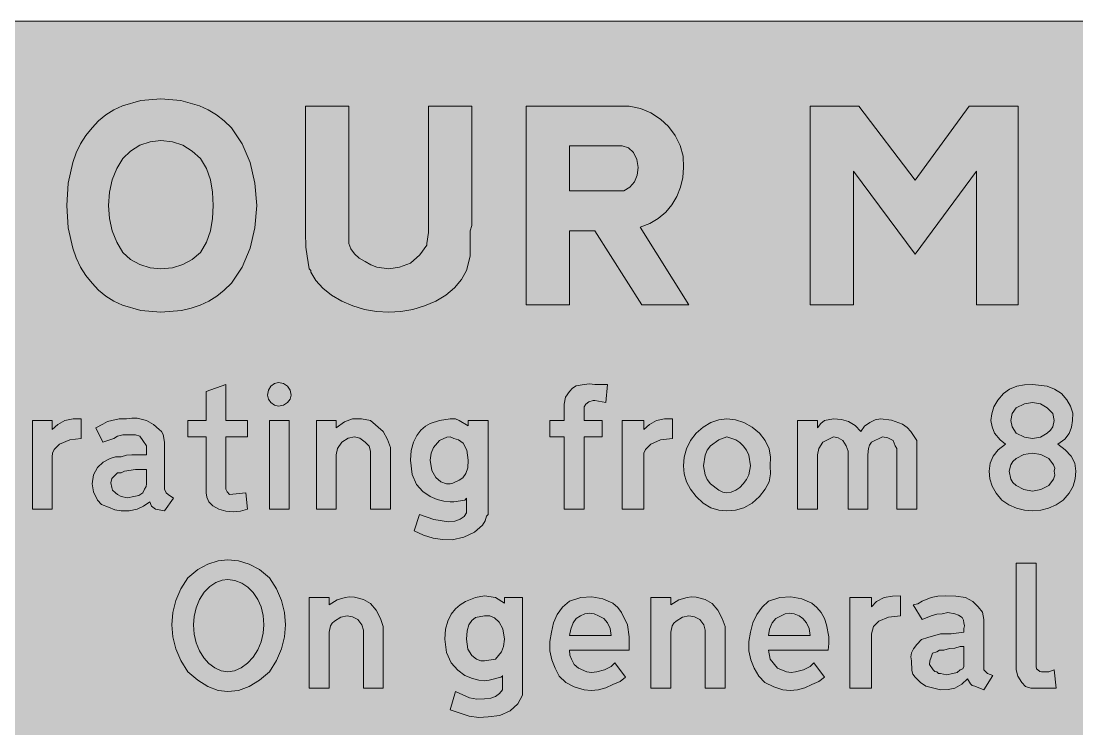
# Model space of a CAD drawing. Header units: metres. Extents: x 10 to 559, y 12 to 260.
# Drawn here: x 63 to 168, y 189.4 to 259.9 of the extents above; entities that cross this region are included whole.
import ezdxf

# ---------------------------------------------------------------- set-up
doc = ezdxf.new("R2010")
doc.units = ezdxf.units.M
doc.layers.add('FILL_BLACK_000000', color=7, linetype='Continuous', true_color=0x000000)
doc.layers.add('FILL_YELLOW_FFFF00', color=7, linetype='Continuous', true_color=0xffff00)

msp = doc.modelspace()

# ---------------------------------------------------------------- hatches: boundary and pattern name
at = {"layer": 'FILL_BLACK_000000', "true_color": 0x000000}
h = msp.add_hatch(color=7, dxfattribs=at)
h.dxf.hatch_style = 1
h.paths.add_polyline_path([(80.71, 251.48), (81.58, 251.08), (82.4, 250.59), (83.17, 249.99), (83.88, 249.3), (84.96, 247.69), (85.75, 245.84), (86.23, 243.78), (86.4, 241.56), (86.23, 239.34), (85.75, 237.29), (84.96, 235.43), (83.88, 233.82), (83.18, 233.13), (82.43, 232.53), (81.63, 232.04), (80.78, 231.64), (79.87, 231.33), (78.92, 231.11), (76.86, 230.94), (74.88, 231.11), (73.04, 231.64), (72.18, 232.04), (71.39, 232.53), (70.67, 233.13), (70.02, 233.82), (69.39, 234.6), (68.87, 235.43), (68.43, 236.33), (68.09, 237.29), (67.64, 239.34), (67.5, 241.56), (67.64, 243.78), (68.09, 245.84), (68.43, 246.79), (68.87, 247.69), (69.39, 248.52), (70.02, 249.3), (70.67, 249.99), (71.39, 250.59), (72.18, 251.08), (73.04, 251.48), (74.88, 252.01), (76.86, 252.18), (78.84, 252.01), (80.71, 251.48)])
h.paths.add_polyline_path([(81.79, 244.1), (81.4, 245.23), (80.82, 246.24), (79.97, 246.98), (79.04, 247.55), (78.01, 247.91), (76.86, 248.04), (75.79, 247.91), (74.77, 247.55), (73.85, 246.98), (73.08, 246.24), (72.48, 245.23), (72.02, 244.1), (71.74, 242.87), (71.64, 241.56), (71.74, 240.25), (72.02, 239.02), (72.48, 237.89), (73.08, 236.88), (73.85, 236.17), (74.77, 235.67), (75.79, 235.36), (76.86, 235.26), (78.01, 235.36), (79.04, 235.67), (79.97, 236.17), (80.82, 236.88), (81.4, 237.89), (81.79, 239.02), (82.01, 240.25), (82.08, 241.56), (82.01, 242.87), (81.79, 244.1)], flags=16)
h = msp.add_hatch(color=7, dxfattribs=at)
h.dxf.hatch_style = 1
h.paths.add_polyline_path([(107.64, 239.04), (107.64, 236.52), (107.28, 235.08), (106.78, 234.17), (106.09, 233.35), (105.23, 232.62), (104.22, 232.02), (103.11, 231.55), (101.95, 231.21), (100.75, 231.01), (99.54, 230.94), (98.33, 231.01), (97.13, 231.21), (95.97, 231.55), (94.86, 232.02), (93.85, 232.62), (92.99, 233.33), (92.3, 234.1), (91.8, 234.9), (91.8, 235.08), (91.62, 235.26), (91.44, 236.52), (91.28, 237.42), (91.26, 238.86), (91.26, 251.46), (95.58, 251.46), (95.58, 239.58), (95.58, 239.36), (95.58, 239.22), (95.58, 238.14), (95.58, 237.78), (95.78, 237.25), (96.12, 236.75), (96.59, 236.31), (97.2, 235.98), (97.77, 235.64), (98.37, 235.42), (99.54, 235.26), (100.62, 235.4), (101.7, 235.8), (102.65, 236.63), (103.32, 237.6), (103.32, 237.78), (103.5, 238.86), (103.5, 239.22), (103.5, 251.46), (107.82, 251.46), (107.82, 239.58), (107.64, 239.04)])
h = msp.add_hatch(color=7, dxfattribs=at)
h.dxf.hatch_style = 1
h.paths.add_polyline_path([(113.22, 231.66), (113.22, 251.46), (123.48, 251.46), (124.6, 251.22), (125.64, 250.78), (126.58, 250.17), (127.4, 249.41), (128.06, 248.53), (128.54, 247.54), (128.83, 246.47), (128.88, 245.34), (128.81, 244.34), (128.58, 243.37), (128.23, 242.46), (127.73, 241.63), (127.11, 240.88), (126.37, 240.25), (125.52, 239.75), (124.56, 239.4), (129.42, 231.66), (124.74, 231.66), (120.06, 239.04), (117.54, 239.04), (117.54, 231.66), (113.22, 231.66)])
h.paths.add_polyline_path([(122.94, 243), (123.54, 243.37), (124, 243.9), (124.28, 244.57), (124.38, 245.34), (124.25, 246.13), (123.91, 246.83), (123.39, 247.31), (122.76, 247.5), (117.54, 247.5), (117.54, 243), (122.58, 243), (122.94, 243)], flags=16)
h = msp.add_hatch(color=7, dxfattribs=at)
h.dxf.hatch_style = 1
h.paths.add_polyline_path([(145.8, 244.98), (145.8, 231.66), (141.48, 231.66), (141.48, 251.46), (146.34, 251.46), (151.92, 244.08), (157.32, 251.46), (162.18, 251.46), (162.18, 231.66), (158.04, 231.66), (158.04, 244.98), (151.92, 236.7), (145.8, 244.98)])
h = msp.add_hatch(color=7, dxfattribs=at)
h.dxf.hatch_style = 1
h.paths.add_polyline_path([(89.72, 222.26), (89.46, 221.92), (89.06, 221.67), (88.56, 221.58), (88.16, 221.67), (87.82, 221.92), (87.57, 222.26), (87.48, 222.66), (87.57, 223.16), (87.82, 223.56), (88.16, 223.82), (88.56, 223.92), (89.06, 223.82), (89.46, 223.56), (89.72, 223.16), (89.82, 222.66), (89.72, 222.26)])
h = msp.add_hatch(color=7, dxfattribs=at)
h.dxf.hatch_style = 1
h.paths.add_polyline_path([(118.98, 211.32), (117, 211.32), (117, 218.52), (115.56, 218.52), (115.56, 220.14), (117, 220.14), (117, 221.76), (117.14, 222.46), (117.54, 223.02), (117.84, 223.36), (118.19, 223.58), (118.98, 223.74), (119.52, 223.81), (120.06, 223.74), (121.32, 223.74), (121.14, 221.94), (120.06, 222.12), (119.88, 222.12), (119.45, 222.01), (119.16, 221.76), (119, 221.49), (118.98, 221.22), (118.98, 220.14), (120.78, 220.14), (120.78, 218.52), (118.98, 218.52), (118.98, 211.32)])
h = msp.add_hatch(color=7, dxfattribs=at)
h.dxf.hatch_style = 1
h.paths.add_polyline_path([(83.45, 213.03), (83.7, 212.76), (85.32, 212.94), (85.5, 211.32), (84.8, 211.12), (84.06, 211.05), (83.32, 211.12), (82.62, 211.32), (82.04, 211.65), (81.65, 212.06), (81.43, 212.51), (81.36, 212.94), (81.36, 218.52), (79.56, 218.52), (79.56, 220.14), (81.36, 220.14), (81.36, 223.02), (83.34, 223.74), (83.34, 220.14), (85.5, 220.14), (85.5, 218.52), (83.34, 218.52), (83.34, 213.3), (83.45, 213.03)])
h = msp.add_hatch(color=7, dxfattribs=at)
h.dxf.hatch_style = 1
h.paths.add_polyline_path([(167.81, 215.88), (167.94, 215.1), (167.87, 214.32), (167.65, 213.59), (167.26, 212.9), (166.68, 212.22), (165.97, 211.75), (165.22, 211.41), (164.43, 211.21), (163.62, 211.14), (162.81, 211.21), (162.02, 211.41), (161.27, 211.75), (160.56, 212.22), (159.98, 212.9), (159.59, 213.59), (159.37, 214.32), (159.3, 215.1), (159.4, 215.88), (159.71, 216.59), (160.21, 217.23), (160.92, 217.8), (160.38, 218.21), (159.84, 218.88), (159.59, 219.51), (159.48, 220.14), (159.55, 220.82), (159.77, 221.49), (160.16, 222.17), (160.74, 222.84), (161.34, 223.28), (162.05, 223.56), (162.82, 223.7), (163.62, 223.74), (165.06, 223.56), (165.8, 223.28), (166.5, 222.84), (167.02, 222.21), (167.4, 221.58), (167.63, 220.86), (167.58, 220.14), (167.51, 219.47), (167.27, 218.84), (166.82, 218.27), (166.14, 217.8), (166.88, 217.23), (167.45, 216.59), (167.81, 215.88)])
h.paths.add_polyline_path([(161.66, 216.06), (161.44, 215.73), (161.28, 215.1), (161.44, 214.31), (161.66, 213.96), (162, 213.66), (162.74, 213.26), (163.62, 213.12), (164.43, 213.26), (165.24, 213.66), (165.71, 214.31), (165.82, 214.7), (165.78, 215.1), (165.82, 215.4), (165.71, 215.73), (165.24, 216.36), (164.43, 216.77), (163.62, 216.9), (162.74, 216.77), (162, 216.36), (161.66, 216.06)], flags=16)
h.paths.add_polyline_path([(165.06, 218.88), (165.4, 219.18), (165.62, 219.51), (165.78, 220.14), (165.62, 220.84), (165.06, 221.4), (164.41, 221.81), (163.62, 221.94), (162.81, 221.81), (162, 221.4), (161.6, 220.84), (161.46, 220.14), (161.6, 219.51), (162, 218.88), (162.81, 218.48), (163.62, 218.34), (164.41, 218.48), (165.06, 218.88)], flags=16)
h = msp.add_hatch(color=7, dxfattribs=at)
h.dxf.hatch_style = 1
h.paths.add_polyline_path([(66.62, 219.76), (67.32, 220.14), (68.13, 220.3), (68.94, 220.32), (68.94, 218.34), (67.79, 218.21), (66.78, 217.8), (66.24, 217.26), (66.08, 216.9), (66.06, 216.54), (66.06, 211.32), (64.08, 211.32), (64.08, 220.14), (66.06, 220.14), (66.06, 219.24), (66.62, 219.76)])
h = msp.add_hatch(color=7, dxfattribs=at)
h.dxf.hatch_style = 1
h.paths.add_polyline_path([(71.55, 220.03), (72, 220.14), (72.72, 220.3), (73.44, 220.32), (73.98, 220.39), (74.5, 220.37), (75.42, 220.14), (76.12, 219.76), (76.68, 219.24), (76.92, 219.04), (77.09, 218.75), (77.22, 217.98), (77.22, 216.18), (77.22, 213.3), (77.4, 212.94), (77.58, 212.76), (78.12, 212.4), (77.22, 211.14), (76.32, 211.32), (75.92, 211.61), (75.78, 212.04), (75.15, 211.61), (74.52, 211.32), (73.71, 211.16), (72.9, 211.14), (72.27, 211.25), (71.64, 211.5), (70.97, 211.79), (70.56, 212.22), (70.16, 213.03), (70.02, 213.84), (70.16, 214.72), (70.56, 215.46), (71.12, 215.98), (71.82, 216.36), (72.36, 216.52), (72.9, 216.54), (73.44, 216.7), (73.98, 216.72), (75.42, 216.72), (75.42, 217.26), (75.42, 217.62), (75.06, 218.16), (74.77, 218.57), (74.34, 218.7), (73.08, 218.7), (72.56, 218.59), (72.18, 218.34), (71.1, 217.98), (70.38, 219.42), (71.1, 219.78), (71.55, 220.03)])
h.paths.add_polyline_path([(74.16, 212.58), (74.68, 212.69), (75.06, 212.94), (75.24, 213.3), (75.4, 213.57), (75.42, 213.84), (75.42, 215.28), (74.34, 215.28), (73.26, 215.1), (72.9, 214.94), (72.54, 214.92), (72, 214.38), (71.87, 213.93), (72, 213.48), (72.05, 213.21), (72.36, 212.94), (72.54, 212.76), (72.9, 212.58), (73.53, 212.45), (74.16, 212.58)], flags=16)
h = msp.add_hatch(color=7, dxfattribs=at)
h.dxf.hatch_style = 1
h.paths.add_polyline_path([(89.64, 220.14), (89.64, 211.32), (87.66, 211.32), (87.66, 220.14), (89.64, 220.14)])
h = msp.add_hatch(color=7, dxfattribs=at)
h.dxf.hatch_style = 1
h.paths.add_polyline_path([(95.49, 218.39), (94.86, 217.98), (94.45, 217.35), (94.32, 216.72), (94.32, 211.32), (92.34, 211.32), (92.34, 220.14), (94.32, 220.14), (94.32, 219.42), (95.13, 220.01), (95.94, 220.32), (96.84, 220.3), (97.74, 220.14), (99, 219.06), (99.43, 218.25), (99.72, 217.44), (99.72, 211.32), (97.74, 211.32), (97.74, 217.08), (97.6, 217.6), (97.2, 217.98), (96.66, 218.39), (96.12, 218.52), (95.49, 218.39)])
h = msp.add_hatch(color=7, dxfattribs=at)
h.dxf.hatch_style = 1
h.paths.add_polyline_path([(105.48, 210.06), (106.12, 210.12), (106.65, 210.31), (107.05, 210.59), (107.28, 210.96), (107.28, 211.14), (107.28, 211.5), (107.28, 212.4), (107.1, 212.22), (106.02, 212.04), (105.66, 212.04), (105.01, 212.11), (104.37, 212.27), (103.68, 212.58), (102.92, 213.07), (102.29, 213.77), (101.86, 214.78), (101.7, 216.18), (101.78, 217.17), (102, 217.99), (102.33, 218.65), (102.74, 219.17), (103.19, 219.57), (103.67, 219.85), (104.58, 220.14), (105.66, 220.32), (106.18, 220.3), (106.56, 220.14), (107.46, 219.6), (107.46, 220.14), (109.44, 220.14), (109.44, 210.78), (109.26, 210.6), (109.13, 210.15), (108.88, 209.73), (108.09, 209.03), (107.03, 208.52), (105.84, 208.26), (104.9, 208.3), (103.95, 208.44), (103.01, 208.72), (102.06, 209.16), (102.6, 210.78), (104.04, 210.29), (105.48, 210.06)])
h.paths.add_polyline_path([(104.58, 218.16), (104, 217.44), (103.77, 216.89), (103.68, 216.18), (103.83, 215.16), (104.22, 214.47), (104.74, 214.05), (105.3, 213.84), (105.66, 213.84), (105.91, 213.89), (106.56, 214.2), (106.93, 214.43), (107.21, 214.85), (107.4, 215.44), (107.46, 216.18), (107.31, 217.2), (106.94, 217.87), (106.47, 218.23), (106.02, 218.34), (105.66, 218.52), (105.32, 218.48), (104.58, 218.16)], flags=16)
h = msp.add_hatch(color=7, dxfattribs=at)
h.dxf.hatch_style = 1
h.paths.add_polyline_path([(125.48, 219.76), (126.18, 220.14), (126.99, 220.3), (127.8, 220.32), (127.8, 218.34), (126.59, 218.21), (125.64, 217.8), (125.1, 217.26), (124.94, 216.9), (124.92, 216.54), (124.92, 211.32), (122.76, 211.32), (122.76, 220.14), (124.92, 220.14), (124.92, 219.24), (125.48, 219.76)])
h = msp.add_hatch(color=7, dxfattribs=at)
h.dxf.hatch_style = 1
h.paths.add_polyline_path([(129.17, 217.33), (129.56, 218.15), (130.14, 218.88), (130.85, 219.48), (131.6, 219.94), (132.39, 220.22), (133.2, 220.32), (134.04, 220.22), (134.89, 219.94), (135.71, 219.48), (136.44, 218.88), (137.01, 218.15), (137.39, 217.33), (137.55, 216.48), (137.52, 215.64), (137.55, 214.83), (137.39, 214.04), (137.01, 213.29), (136.44, 212.58), (135.71, 211.9), (134.89, 211.46), (134.04, 211.21), (133.2, 211.14), (132.39, 211.21), (131.6, 211.46), (130.85, 211.9), (130.14, 212.58), (129.56, 213.29), (129.17, 214.04), (128.95, 214.83), (128.88, 215.64), (128.95, 216.48), (129.17, 217.33)])
h.paths.add_polyline_path([(131.58, 217.62), (131.24, 217.18), (131.02, 216.7), (130.86, 215.64), (131.02, 214.74), (131.24, 214.27), (131.58, 213.84), (132.39, 213.19), (132.8, 213), (133.2, 212.94), (133.63, 213), (134.08, 213.19), (134.49, 213.47), (134.82, 213.84), (135.16, 214.27), (135.38, 214.74), (135.54, 215.64), (135.38, 216.7), (135.16, 217.18), (134.82, 217.62), (134.49, 217.96), (134.08, 218.21), (133.2, 218.52), (132.39, 218.21), (131.58, 217.62)], flags=16)
h = msp.add_hatch(color=7, dxfattribs=at)
h.dxf.hatch_style = 1
h.paths.add_polyline_path([(142.2, 219.42), (142.56, 219.85), (142.92, 220.14), (143.82, 220.32), (144.6, 220.25), (145.31, 220.03), (145.95, 219.64), (146.52, 219.06), (146.9, 219.58), (147.42, 219.96), (147.96, 220.21), (148.5, 220.32), (149.58, 220.19), (150.66, 219.78), (151.14, 219.45), (151.52, 219.04), (152.1, 218.16), (152.1, 217.8), (152.1, 211.32), (150.12, 211.32), (150.12, 217.08), (150.1, 217.35), (149.94, 217.62), (149.76, 218.16), (149.22, 218.41), (148.68, 218.52), (147.6, 217.98), (147.39, 217.68), (147.29, 217.35), (147.24, 216.72), (147.24, 211.32), (145.26, 211.32), (145.26, 217.08), (145.08, 217.62), (144.72, 218.16), (144.27, 218.41), (143.82, 218.52), (142.74, 217.98), (142.34, 217.35), (142.2, 216.72), (142.2, 211.32), (140.22, 211.32), (140.22, 220.14), (142.2, 220.14), (142.2, 219.42)])
h = msp.add_hatch(color=7, dxfattribs=at)
h.dxf.hatch_style = 1
h.paths.add_polyline_path([(85.66, 205.85), (86.68, 205.29), (87.66, 204.48), (88.37, 203.37), (88.88, 202.21), (89.18, 201.01), (89.28, 199.8), (89.18, 198.59), (88.88, 197.39), (88.37, 196.23), (87.66, 195.12), (86.68, 194.28), (85.66, 193.66), (84.6, 193.27), (83.52, 193.14), (82.55, 193.27), (81.54, 193.66), (80.53, 194.28), (79.56, 195.12), (78.85, 196.23), (78.35, 197.39), (78.04, 198.59), (77.94, 199.8), (78.04, 201.01), (78.35, 202.21), (78.85, 203.37), (79.56, 204.48), (80.53, 205.29), (81.54, 205.85), (82.55, 206.18), (83.52, 206.28), (84.6, 206.18), (85.66, 205.85)])
h.paths.add_polyline_path([(82.35, 204.01), (81.75, 203.62), (81.18, 203.04), (80.71, 202.31), (80.37, 201.49), (80.17, 200.64), (80.1, 199.8), (80.17, 198.88), (80.38, 198.01), (80.71, 197.21), (81.14, 196.52), (81.65, 195.94), (82.23, 195.5), (82.86, 195.22), (83.52, 195.12), (84.19, 195.22), (84.85, 195.5), (85.47, 195.96), (86.04, 196.56), (86.51, 197.29), (86.85, 198.11), (87.05, 198.96), (87.12, 199.8), (87.05, 200.72), (86.84, 201.57), (86.5, 202.33), (86.06, 203), (85.53, 203.54), (84.92, 203.95), (84.24, 204.21), (83.52, 204.3), (82.95, 204.23), (82.35, 204.01)], flags=16)
h = msp.add_hatch(color=7, dxfattribs=at)
h.dxf.hatch_style = 1
h.paths.add_polyline_path([(162, 205.92), (163.98, 205.92), (163.98, 195.66), (164, 195.41), (164.16, 195.3), (164.34, 195.14), (164.52, 195.12), (165.24, 195.12), (165.78, 195.3), (165.96, 193.5), (164.7, 193.5), (163.44, 193.5), (162.92, 193.64), (162.54, 194.04), (162.14, 194.67), (162, 195.3), (162, 205.92)])
h = msp.add_hatch(color=7, dxfattribs=at)
h.dxf.hatch_style = 1
h.paths.add_polyline_path([(94.77, 200.57), (94.14, 200.16), (93.9, 199.97), (93.73, 199.69), (93.6, 199.08), (93.6, 193.5), (91.62, 193.5), (91.62, 202.5), (93.6, 202.5), (93.6, 201.78), (94.41, 202.28), (95.22, 202.5), (95.65, 202.57), (96.12, 202.55), (97.02, 202.32), (97.72, 201.92), (98.28, 201.24), (98.71, 200.43), (99, 199.62), (99, 193.5), (97.02, 193.5), (97.02, 199.26), (96.88, 199.8), (96.48, 200.34), (95.94, 200.59), (95.4, 200.7), (94.77, 200.57)])
h = msp.add_hatch(color=7, dxfattribs=at)
h.dxf.hatch_style = 1
h.paths.add_polyline_path([(108.3, 192.38), (109.08, 192.42), (109.69, 192.48), (110.18, 192.67), (110.57, 192.95), (110.88, 193.32), (110.88, 193.43), (110.88, 193.5), (110.88, 193.68), (110.88, 194.58), (110.88, 194.69), (110.88, 194.76), (110.86, 194.67), (110.7, 194.58), (109.55, 194.27), (109.08, 194.22), (108.5, 194.29), (107.87, 194.45), (107.1, 194.76), (106.41, 195.27), (105.77, 196.02), (105.3, 197.04), (105.12, 198.36), (105.2, 199.35), (105.42, 200.17), (105.76, 200.84), (106.18, 201.38), (106.66, 201.79), (107.17, 202.11), (108.18, 202.5), (109.08, 202.68), (110.16, 202.5), (111.06, 201.96), (111.06, 202.5), (112.86, 202.5), (112.86, 192.78), (112.4, 191.91), (111.62, 191.23), (110.61, 190.78), (109.44, 190.62), (108.5, 190.58), (107.55, 190.71), (105.66, 191.34), (106.2, 193.14), (107.57, 192.51), (108.3, 192.38)])
h.paths.add_polyline_path([(107.81, 200.21), (107.53, 199.78), (107.34, 199.18), (107.28, 198.36), (107.43, 197.36), (107.8, 196.74), (108.27, 196.39), (108.72, 196.2), (109.08, 196.2), (110.16, 196.38), (110.75, 197.1), (110.97, 197.65), (111.06, 198.36), (110.91, 199.38), (110.54, 200.07), (110.07, 200.49), (109.62, 200.7), (109.08, 200.7), (108.18, 200.52), (107.81, 200.21)], flags=16)
h = msp.add_hatch(color=7, dxfattribs=at)
h.dxf.hatch_style = 1
h.paths.add_polyline_path([(117.18, 194.04), (116.51, 194.69), (116.1, 195.48), (115.77, 196.32), (115.58, 197.21), (115.57, 198.14), (115.74, 199.08), (115.95, 199.99), (116.3, 200.81), (116.83, 201.54), (117.54, 202.14), (118.65, 202.52), (119.77, 202.59), (120.86, 202.39), (121.86, 201.96), (122.34, 201.52), (122.72, 201.02), (123.3, 199.8), (123.46, 198.61), (123.48, 197.28), (117.54, 197.28), (117.56, 196.76), (117.72, 196.38), (118.01, 195.86), (118.44, 195.48), (119.27, 195.1), (119.73, 195.05), (120.24, 195.12), (121.03, 195.32), (121.68, 195.66), (122.04, 196.02), (123.12, 194.58), (122.56, 194.15), (121.86, 193.86), (121.16, 193.52), (120.42, 193.32), (119.68, 193.25), (118.98, 193.32), (118.01, 193.61), (117.18, 194.04)])
h.paths.add_polyline_path([(121.57, 199.42), (121.32, 199.98), (120.94, 200.41), (120.42, 200.7), (119.99, 200.9), (119.52, 200.97), (119.05, 200.9), (118.62, 200.7), (118.19, 200.41), (117.9, 199.98), (117.65, 199.35), (117.54, 198.72), (121.68, 198.72), (121.57, 199.42)], flags=16)
h = msp.add_hatch(color=7, dxfattribs=at)
h.dxf.hatch_style = 1
h.paths.add_polyline_path([(128.79, 200.57), (128.16, 200.16), (127.92, 199.97), (127.76, 199.69), (127.62, 199.08), (127.62, 193.5), (125.64, 193.5), (125.64, 202.5), (127.62, 202.5), (127.62, 201.78), (128.43, 202.28), (129.24, 202.5), (129.67, 202.57), (130.14, 202.55), (131.04, 202.32), (131.74, 201.92), (132.3, 201.24), (132.73, 200.43), (133.02, 199.62), (133.02, 193.5), (131.04, 193.5), (131.04, 199.26), (130.91, 199.8), (130.5, 200.34), (129.96, 200.59), (129.42, 200.7), (128.79, 200.57)])
h = msp.add_hatch(color=7, dxfattribs=at)
h.dxf.hatch_style = 1
h.paths.add_polyline_path([(136.98, 194.04), (136.37, 194.69), (135.9, 195.48), (135.57, 196.32), (135.38, 197.21), (135.37, 198.14), (135.54, 199.08), (135.77, 199.99), (136.17, 200.81), (136.7, 201.54), (137.34, 202.14), (138.45, 202.52), (139.57, 202.59), (140.66, 202.39), (141.66, 201.96), (142.16, 201.52), (142.58, 201.02), (142.9, 200.44), (143.1, 199.8), (143.33, 198.61), (143.35, 197.95), (143.28, 197.28), (137.34, 197.28), (137.52, 196.38), (138.24, 195.48), (139.14, 195.1), (139.61, 195.05), (140.04, 195.12), (140.83, 195.32), (141.48, 195.66), (141.84, 196.02), (142.92, 194.58), (142.36, 194.15), (141.66, 193.86), (140.96, 193.52), (140.22, 193.32), (139.48, 193.25), (138.78, 193.32), (137.88, 193.61), (136.98, 194.04)])
h.paths.add_polyline_path([(141.37, 199.42), (141.12, 199.98), (140.76, 200.41), (140.4, 200.7), (139.89, 200.9), (139.43, 200.97), (139.01, 200.9), (138.6, 200.7), (138.08, 200.41), (137.7, 199.98), (137.45, 199.35), (137.34, 198.72), (141.48, 198.72), (141.37, 199.42)], flags=16)
h = msp.add_hatch(color=7, dxfattribs=at)
h.dxf.hatch_style = 1
h.paths.add_polyline_path([(148.1, 202.12), (148.86, 202.5), (149.67, 202.66), (150.48, 202.68), (150.48, 200.7), (149.27, 200.57), (148.32, 200.16), (147.78, 199.62), (147.6, 198.9), (147.6, 193.5), (145.44, 193.5), (145.44, 202.5), (147.6, 202.5), (147.6, 201.6), (148.1, 202.12)])
h = msp.add_hatch(color=7, dxfattribs=at)
h.dxf.hatch_style = 1
h.paths.add_polyline_path([(152.64, 202.14), (153.54, 202.5), (154.19, 202.66), (154.98, 202.68), (155.97, 202.66), (156.96, 202.5), (157.66, 202.12), (158.22, 201.6), (158.62, 201.04), (158.76, 200.34), (158.76, 198.54), (158.76, 195.66), (158.76, 195.3), (159.12, 194.94), (159.66, 194.76), (158.76, 193.32), (157.86, 193.68), (157.62, 193.74), (157.43, 193.91), (157.14, 194.4), (156.58, 193.88), (155.88, 193.5), (155.23, 193.34), (154.44, 193.32), (153, 193.68), (152.46, 194.06), (151.92, 194.58), (151.71, 194.88), (151.6, 195.26), (151.56, 196.2), (151.49, 196.61), (151.56, 197.01), (151.76, 197.42), (152.1, 197.82), (152.57, 198.32), (153.18, 198.54), (154.44, 198.9), (155.52, 198.9), (156.78, 199.08), (156.78, 199.44), (156.85, 199.71), (156.78, 199.98), (156.76, 200.25), (156.6, 200.52), (156.24, 200.77), (155.88, 200.88), (155.18, 201.02), (154.62, 200.88), (154.08, 200.86), (153.54, 200.7), (152.64, 200.34), (151.74, 201.78), (152.19, 201.89), (152.64, 202.14)])
h.paths.add_polyline_path([(155.7, 194.94), (156.13, 195.05), (156.42, 195.3), (156.67, 195.41), (156.78, 195.66), (156.78, 196.02), (156.78, 197.64), (156.4, 197.62), (155.88, 197.46), (155.34, 197.44), (154.8, 197.28), (154.37, 197.26), (154.08, 197.1), (153.67, 196.97), (153.54, 196.56), (153.38, 196.2), (153.36, 195.84), (153.72, 195.3), (153.9, 195.14), (154.08, 195.12), (154.26, 194.96), (154.44, 194.94), (155.07, 194.81), (155.7, 194.94)], flags=16)
at = {"layer": 'FILL_YELLOW_FFFF00', "true_color": 0xffff00}
h = msp.add_hatch(color=7, dxfattribs=at)
h.dxf.hatch_style = 1
h.paths.add_polyline_path([(553.58, 259.79), (554.9, 259.4), (556.14, 258.78), (557.28, 257.94), (558.12, 256.9), (558.74, 255.69), (559.13, 254.35), (559.26, 252.9), (559.26, 19.08), (559.13, 17.73), (558.72, 16.38), (558.07, 15.21), (557.28, 14.04), (556.11, 13.12), (554.83, 12.51), (553.51, 12.17), (552.24, 12.06), (17.1, 12.06), (15.86, 12.17), (14.6, 12.51), (13.38, 13.12), (12.24, 14.04), (11.3, 15.18), (10.62, 16.43), (10.22, 17.74), (10.08, 19.08), (10.08, 252.9), (10.22, 254.25), (10.62, 255.6), (11.3, 256.77), (12.24, 257.94), (12.71, 258.45), (13.28, 258.89), (14.58, 259.56), (15.91, 259.88), (17.1, 259.92), (552.24, 259.92), (553.58, 259.79)])

# ---------------------------------------------------------------- linework, layer by layer
at = {"layer": 'FILL_BLACK_000000', "lineweight": 0, "true_color": 0x000000}
for points in [[(80.71, 251.48), (81.58, 251.08), (82.4, 250.59), (83.17, 249.99), (83.88, 249.3), (84.96, 247.69), (85.75, 245.84), (86.23, 243.78), (86.4, 241.56), (86.23, 239.34), (85.75, 237.29), (84.96, 235.43), (83.88, 233.82), (83.18, 233.13), (82.43, 232.53), (81.63, 232.04), (80.78, 231.64), (79.87, 231.33), (78.92, 231.11), (76.86, 230.94), (74.88, 231.11), (73.04, 231.64), (72.18, 232.04), (71.39, 232.53), (70.67, 233.13), (70.02, 233.82), (69.39, 234.6), (68.87, 235.43), (68.43, 236.33), (68.09, 237.29), (67.64, 239.34), (67.5, 241.56), (67.64, 243.78), (68.09, 245.84), (68.43, 246.79), (68.87, 247.69), (69.39, 248.52), (70.02, 249.3), (70.67, 249.99), (71.39, 250.59), (72.18, 251.08), (73.04, 251.48), (74.88, 252.01), (76.86, 252.18), (78.84, 252.01)], [(107.64, 239.04), (107.64, 236.52), (107.28, 235.08), (106.78, 234.17), (106.09, 233.35), (105.23, 232.62), (104.22, 232.02), (103.11, 231.55), (101.95, 231.21), (100.75, 231.01), (99.54, 230.94), (98.33, 231.01), (97.13, 231.21), (95.97, 231.55), (94.86, 232.02), (93.85, 232.62), (92.99, 233.33), (92.3, 234.1), (91.8, 234.9), (91.8, 235.08), (91.62, 235.26), (91.44, 236.52), (91.28, 237.42), (91.26, 238.86), (91.26, 251.46), (95.58, 251.46), (95.58, 239.58), (95.58, 239.36), (95.58, 239.22), (95.58, 238.14), (95.58, 237.78), (95.78, 237.25), (96.12, 236.75), (96.59, 236.31), (97.2, 235.98), (97.77, 235.64), (98.37, 235.42), (99.54, 235.26), (100.62, 235.4), (101.7, 235.8), (102.65, 236.63), (103.32, 237.6), (103.32, 237.78), (103.5, 238.86), (103.5, 239.22), (103.5, 251.46), (107.82, 251.46), (107.82, 239.58)], [(113.22, 231.66), (113.22, 251.46), (123.48, 251.46), (124.6, 251.22), (125.64, 250.78), (126.58, 250.17), (127.4, 249.41), (128.06, 248.53), (128.54, 247.54), (128.83, 246.47), (128.88, 245.34), (128.81, 244.34), (128.58, 243.37), (128.23, 242.46), (127.73, 241.63), (127.11, 240.88), (126.37, 240.25), (125.52, 239.75), (124.56, 239.4), (129.42, 231.66), (124.74, 231.66), (120.06, 239.04), (117.54, 239.04), (117.54, 231.66)], [(145.8, 244.98), (145.8, 231.66), (141.48, 231.66), (141.48, 251.46), (146.34, 251.46), (151.92, 244.08), (157.32, 251.46), (162.18, 251.46), (162.18, 231.66), (158.04, 231.66), (158.04, 244.98), (151.92, 236.7)], [(81.79, 244.1), (81.4, 245.23), (80.82, 246.24), (79.97, 246.98), (79.04, 247.55), (78.01, 247.91), (76.86, 248.04), (75.79, 247.91), (74.77, 247.55), (73.85, 246.98), (73.08, 246.24), (72.48, 245.23), (72.02, 244.1), (71.74, 242.87), (71.64, 241.56), (71.74, 240.25), (72.02, 239.02), (72.48, 237.89), (73.08, 236.88), (73.85, 236.17), (74.77, 235.67), (75.79, 235.36), (76.86, 235.26), (78.01, 235.36), (79.04, 235.67), (79.97, 236.17), (80.82, 236.88), (81.4, 237.89), (81.79, 239.02), (82.01, 240.25), (82.08, 241.56), (82.01, 242.87)], [(122.94, 243), (123.54, 243.37), (124, 243.9), (124.28, 244.57), (124.38, 245.34), (124.25, 246.13), (123.91, 246.83), (123.39, 247.31), (122.76, 247.5), (117.54, 247.5), (117.54, 243), (122.58, 243)], [(89.72, 222.26), (89.46, 221.92), (89.06, 221.67), (88.56, 221.58), (88.16, 221.67), (87.82, 221.92), (87.57, 222.26), (87.48, 222.66), (87.57, 223.16), (87.82, 223.56), (88.16, 223.82), (88.56, 223.92), (89.06, 223.82), (89.46, 223.56), (89.72, 223.16), (89.82, 222.66)], [(118.98, 211.32), (117, 211.32), (117, 218.52), (115.56, 218.52), (115.56, 220.14), (117, 220.14), (117, 221.76), (117.14, 222.46), (117.54, 223.02), (117.84, 223.36), (118.19, 223.58), (118.98, 223.74), (119.52, 223.81), (120.06, 223.74), (121.32, 223.74), (121.14, 221.94), (120.06, 222.12), (119.88, 222.12), (119.45, 222.01), (119.16, 221.76), (119, 221.49), (118.98, 221.22), (118.98, 220.14), (120.78, 220.14), (120.78, 218.52), (118.98, 218.52)], [(83.45, 213.03), (83.7, 212.76), (85.32, 212.94), (85.5, 211.32), (84.8, 211.12), (84.06, 211.05), (83.32, 211.12), (82.62, 211.32), (82.04, 211.65), (81.65, 212.06), (81.43, 212.51), (81.36, 212.94), (81.36, 218.52), (79.56, 218.52), (79.56, 220.14), (81.36, 220.14), (81.36, 223.02), (83.34, 223.74), (83.34, 220.14), (85.5, 220.14), (85.5, 218.52), (83.34, 218.52), (83.34, 213.3)], [(167.81, 215.88), (167.94, 215.1), (167.87, 214.32), (167.65, 213.59), (167.26, 212.9), (166.68, 212.22), (165.97, 211.75), (165.22, 211.41), (164.43, 211.21), (163.62, 211.14), (162.81, 211.21), (162.02, 211.41), (161.27, 211.75), (160.56, 212.22), (159.98, 212.9), (159.59, 213.59), (159.37, 214.32), (159.3, 215.1), (159.4, 215.88), (159.71, 216.59), (160.21, 217.23), (160.92, 217.8), (160.38, 218.21), (159.84, 218.88), (159.59, 219.51), (159.48, 220.14), (159.55, 220.82), (159.77, 221.49), (160.16, 222.17), (160.74, 222.84), (161.34, 223.28), (162.05, 223.56), (162.82, 223.7), (163.62, 223.74), (165.06, 223.56), (165.8, 223.28), (166.5, 222.84), (167.02, 222.21), (167.4, 221.58), (167.63, 220.86), (167.58, 220.14), (167.51, 219.47), (167.27, 218.84), (166.82, 218.27), (166.14, 217.8), (166.88, 217.23), (167.45, 216.59)], [(165.06, 218.88), (165.4, 219.18), (165.62, 219.51), (165.78, 220.14), (165.62, 220.84), (165.06, 221.4), (164.41, 221.81), (163.62, 221.94), (162.81, 221.81), (162, 221.4), (161.6, 220.84), (161.46, 220.14), (161.6, 219.51), (162, 218.88), (162.81, 218.48), (163.62, 218.34), (164.41, 218.48)], [(66.62, 219.76), (67.32, 220.14), (68.13, 220.3), (68.94, 220.32), (68.94, 218.34), (67.79, 218.21), (66.78, 217.8), (66.24, 217.26), (66.08, 216.9), (66.06, 216.54), (66.06, 211.32), (64.08, 211.32), (64.08, 220.14), (66.06, 220.14), (66.06, 219.24)], [(71.55, 220.03), (72, 220.14), (72.72, 220.3), (73.44, 220.32), (73.98, 220.39), (74.5, 220.37), (75.42, 220.14), (76.12, 219.76), (76.68, 219.24), (76.92, 219.04), (77.09, 218.75), (77.22, 217.98), (77.22, 216.18), (77.22, 213.3), (77.4, 212.94), (77.58, 212.76), (78.12, 212.4), (77.22, 211.14), (76.32, 211.32), (75.92, 211.61), (75.78, 212.04), (75.15, 211.61), (74.52, 211.32), (73.71, 211.16), (72.9, 211.14), (72.27, 211.25), (71.64, 211.5), (70.97, 211.79), (70.56, 212.22), (70.16, 213.03), (70.02, 213.84), (70.16, 214.72), (70.56, 215.46), (71.12, 215.98), (71.82, 216.36), (72.36, 216.52), (72.9, 216.54), (73.44, 216.7), (73.98, 216.72), (75.42, 216.72), (75.42, 217.26), (75.42, 217.62), (75.06, 218.16), (74.77, 218.57), (74.34, 218.7), (73.08, 218.7), (72.56, 218.59), (72.18, 218.34), (71.1, 217.98), (70.38, 219.42), (71.1, 219.78)], [(89.64, 220.14), (89.64, 211.32), (87.66, 211.32), (87.66, 220.14)], [(95.49, 218.39), (94.86, 217.98), (94.45, 217.35), (94.32, 216.72), (94.32, 211.32), (92.34, 211.32), (92.34, 220.14), (94.32, 220.14), (94.32, 219.42), (95.13, 220.01), (95.94, 220.32), (96.84, 220.3), (97.74, 220.14), (99, 219.06), (99.43, 218.25), (99.72, 217.44), (99.72, 211.32), (97.74, 211.32), (97.74, 217.08), (97.6, 217.6), (97.2, 217.98), (96.66, 218.39), (96.12, 218.52)], [(105.48, 210.06), (106.12, 210.12), (106.65, 210.31), (107.05, 210.59), (107.28, 210.96), (107.28, 211.14), (107.28, 211.5), (107.28, 212.4), (107.1, 212.22), (106.02, 212.04), (105.66, 212.04), (105.01, 212.11), (104.37, 212.27), (103.68, 212.58), (102.92, 213.07), (102.29, 213.77), (101.86, 214.78), (101.7, 216.18), (101.78, 217.17), (102, 217.99), (102.33, 218.65), (102.74, 219.17), (103.19, 219.57), (103.67, 219.85), (104.58, 220.14), (105.66, 220.32), (106.18, 220.3), (106.56, 220.14), (107.46, 219.6), (107.46, 220.14), (109.44, 220.14), (109.44, 210.78), (109.26, 210.6), (109.13, 210.15), (108.88, 209.73), (108.09, 209.03), (107.03, 208.52), (105.84, 208.26), (104.9, 208.3), (103.95, 208.44), (103.01, 208.72), (102.06, 209.16), (102.6, 210.78), (104.04, 210.29)], [(125.48, 219.76), (126.18, 220.14), (126.99, 220.3), (127.8, 220.32), (127.8, 218.34), (126.59, 218.21), (125.64, 217.8), (125.1, 217.26), (124.94, 216.9), (124.92, 216.54), (124.92, 211.32), (122.76, 211.32), (122.76, 220.14), (124.92, 220.14), (124.92, 219.24)], [(129.17, 217.33), (129.56, 218.15), (130.14, 218.88), (130.85, 219.48), (131.6, 219.94), (132.39, 220.22), (133.2, 220.32), (134.04, 220.22), (134.89, 219.94), (135.71, 219.48), (136.44, 218.88), (137.01, 218.15), (137.39, 217.33), (137.55, 216.48), (137.52, 215.64), (137.55, 214.83), (137.39, 214.04), (137.01, 213.29), (136.44, 212.58), (135.71, 211.9), (134.89, 211.46), (134.04, 211.21), (133.2, 211.14), (132.39, 211.21), (131.6, 211.46), (130.85, 211.9), (130.14, 212.58), (129.56, 213.29), (129.17, 214.04), (128.95, 214.83), (128.88, 215.64), (128.95, 216.48)], [(142.2, 219.42), (142.56, 219.85), (142.92, 220.14), (143.82, 220.32), (144.6, 220.25), (145.31, 220.03), (145.95, 219.64), (146.52, 219.06), (146.9, 219.58), (147.42, 219.96), (147.96, 220.21), (148.5, 220.32), (149.58, 220.19), (150.66, 219.78), (151.14, 219.45), (151.52, 219.04), (152.1, 218.16), (152.1, 217.8), (152.1, 211.32), (150.12, 211.32), (150.12, 217.08), (150.1, 217.35), (149.94, 217.62), (149.76, 218.16), (149.22, 218.41), (148.68, 218.52), (147.6, 217.98), (147.39, 217.68), (147.29, 217.35), (147.24, 216.72), (147.24, 211.32), (145.26, 211.32), (145.26, 217.08), (145.08, 217.62), (144.72, 218.16), (144.27, 218.41), (143.82, 218.52), (142.74, 217.98), (142.34, 217.35), (142.2, 216.72), (142.2, 211.32), (140.22, 211.32), (140.22, 220.14), (142.2, 220.14)], [(104.58, 218.16), (104, 217.44), (103.77, 216.89), (103.68, 216.18), (103.83, 215.16), (104.22, 214.47), (104.74, 214.05), (105.3, 213.84), (105.66, 213.84), (105.91, 213.89), (106.56, 214.2), (106.93, 214.43), (107.21, 214.85), (107.4, 215.44), (107.46, 216.18), (107.31, 217.2), (106.94, 217.87), (106.47, 218.23), (106.02, 218.34), (105.66, 218.52), (105.32, 218.48)], [(131.58, 217.62), (131.24, 217.18), (131.02, 216.7), (130.86, 215.64), (131.02, 214.74), (131.24, 214.27), (131.58, 213.84), (132.39, 213.19), (132.8, 213), (133.2, 212.94), (133.63, 213), (134.08, 213.19), (134.49, 213.47), (134.82, 213.84), (135.16, 214.27), (135.38, 214.74), (135.54, 215.64), (135.38, 216.7), (135.16, 217.18), (134.82, 217.62), (134.49, 217.96), (134.08, 218.21), (133.2, 218.52), (132.39, 218.21)], [(161.66, 216.06), (161.44, 215.73), (161.28, 215.1), (161.44, 214.31), (161.66, 213.96), (162, 213.66), (162.74, 213.26), (163.62, 213.12), (164.43, 213.26), (165.24, 213.66), (165.71, 214.31), (165.82, 214.7), (165.78, 215.1), (165.82, 215.4), (165.71, 215.73), (165.24, 216.36), (164.43, 216.77), (163.62, 216.9), (162.74, 216.77), (162, 216.36)], [(74.16, 212.58), (74.68, 212.69), (75.06, 212.94), (75.24, 213.3), (75.4, 213.57), (75.42, 213.84), (75.42, 215.28), (74.34, 215.28), (73.26, 215.1), (72.9, 214.94), (72.54, 214.92), (72, 214.38), (71.87, 213.93), (72, 213.48), (72.05, 213.21), (72.36, 212.94), (72.54, 212.76), (72.9, 212.58), (73.53, 212.45)], [(85.66, 205.85), (86.68, 205.29), (87.66, 204.48), (88.37, 203.37), (88.88, 202.21), (89.18, 201.01), (89.28, 199.8), (89.18, 198.59), (88.88, 197.39), (88.37, 196.23), (87.66, 195.12), (86.68, 194.28), (85.66, 193.66), (84.6, 193.27), (83.52, 193.14), (82.55, 193.27), (81.54, 193.66), (80.53, 194.28), (79.56, 195.12), (78.85, 196.23), (78.35, 197.39), (78.04, 198.59), (77.94, 199.8), (78.04, 201.01), (78.35, 202.21), (78.85, 203.37), (79.56, 204.48), (80.53, 205.29), (81.54, 205.85), (82.55, 206.18), (83.52, 206.28), (84.6, 206.18)], [(162, 205.92), (163.98, 205.92), (163.98, 195.66), (164, 195.41), (164.16, 195.3), (164.34, 195.14), (164.52, 195.12), (165.24, 195.12), (165.78, 195.3), (165.96, 193.5), (164.7, 193.5), (163.44, 193.5), (162.92, 193.64), (162.54, 194.04), (162.14, 194.67), (162, 195.3)], [(82.35, 204.01), (81.75, 203.62), (81.18, 203.04), (80.71, 202.31), (80.37, 201.49), (80.17, 200.64), (80.1, 199.8), (80.17, 198.88), (80.38, 198.01), (80.71, 197.21), (81.14, 196.52), (81.65, 195.94), (82.23, 195.5), (82.86, 195.22), (83.52, 195.12), (84.19, 195.22), (84.85, 195.5), (85.47, 195.96), (86.04, 196.56), (86.51, 197.29), (86.85, 198.11), (87.05, 198.96), (87.12, 199.8), (87.05, 200.72), (86.84, 201.57), (86.5, 202.33), (86.06, 203), (85.53, 203.54), (84.92, 203.95), (84.24, 204.21), (83.52, 204.3), (82.95, 204.23)], [(94.77, 200.57), (94.14, 200.16), (93.9, 199.97), (93.73, 199.69), (93.6, 199.08), (93.6, 193.5), (91.62, 193.5), (91.62, 202.5), (93.6, 202.5), (93.6, 201.78), (94.41, 202.28), (95.22, 202.5), (95.65, 202.57), (96.12, 202.55), (97.02, 202.32), (97.72, 201.92), (98.28, 201.24), (98.71, 200.43), (99, 199.62), (99, 193.5), (97.02, 193.5), (97.02, 199.26), (96.88, 199.8), (96.48, 200.34), (95.94, 200.59), (95.4, 200.7)], [(108.3, 192.38), (109.08, 192.42), (109.69, 192.48), (110.18, 192.67), (110.57, 192.95), (110.88, 193.32), (110.88, 193.43), (110.88, 193.5), (110.88, 193.68), (110.88, 194.58), (110.88, 194.69), (110.88, 194.76), (110.86, 194.67), (110.7, 194.58), (109.55, 194.27), (109.08, 194.22), (108.5, 194.29), (107.87, 194.45), (107.1, 194.76), (106.41, 195.27), (105.77, 196.02), (105.3, 197.04), (105.12, 198.36), (105.2, 199.35), (105.42, 200.17), (105.76, 200.84), (106.18, 201.38), (106.66, 201.79), (107.17, 202.11), (108.18, 202.5), (109.08, 202.68), (110.16, 202.5), (111.06, 201.96), (111.06, 202.5), (112.86, 202.5), (112.86, 192.78), (112.4, 191.91), (111.62, 191.23), (110.61, 190.78), (109.44, 190.62), (108.5, 190.58), (107.55, 190.71), (105.66, 191.34), (106.2, 193.14), (107.57, 192.51)], [(117.18, 194.04), (116.51, 194.69), (116.1, 195.48), (115.77, 196.32), (115.58, 197.21), (115.57, 198.14), (115.74, 199.08), (115.95, 199.99), (116.3, 200.81), (116.83, 201.54), (117.54, 202.14), (118.65, 202.52), (119.77, 202.59), (120.86, 202.39), (121.86, 201.96), (122.34, 201.52), (122.72, 201.02), (123.3, 199.8), (123.46, 198.61), (123.48, 197.28), (117.54, 197.28), (117.56, 196.76), (117.72, 196.38), (118.01, 195.86), (118.44, 195.48), (119.27, 195.1), (119.73, 195.05), (120.24, 195.12), (121.03, 195.32), (121.68, 195.66), (122.04, 196.02), (123.12, 194.58), (122.56, 194.15), (121.86, 193.86), (121.16, 193.52), (120.42, 193.32), (119.68, 193.25), (118.98, 193.32), (118.01, 193.61)], [(128.79, 200.57), (128.16, 200.16), (127.92, 199.97), (127.76, 199.69), (127.62, 199.08), (127.62, 193.5), (125.64, 193.5), (125.64, 202.5), (127.62, 202.5), (127.62, 201.78), (128.43, 202.28), (129.24, 202.5), (129.67, 202.57), (130.14, 202.55), (131.04, 202.32), (131.74, 201.92), (132.3, 201.24), (132.73, 200.43), (133.02, 199.62), (133.02, 193.5), (131.04, 193.5), (131.04, 199.26), (130.91, 199.8), (130.5, 200.34), (129.96, 200.59), (129.42, 200.7)], [(136.98, 194.04), (136.37, 194.69), (135.9, 195.48), (135.57, 196.32), (135.38, 197.21), (135.37, 198.14), (135.54, 199.08), (135.77, 199.99), (136.17, 200.81), (136.7, 201.54), (137.34, 202.14), (138.45, 202.52), (139.57, 202.59), (140.66, 202.39), (141.66, 201.96), (142.16, 201.52), (142.58, 201.02), (142.9, 200.44), (143.1, 199.8), (143.33, 198.61), (143.35, 197.95), (143.28, 197.28), (137.34, 197.28), (137.52, 196.38), (138.24, 195.48), (139.14, 195.1), (139.61, 195.05), (140.04, 195.12), (140.83, 195.32), (141.48, 195.66), (141.84, 196.02), (142.92, 194.58), (142.36, 194.15), (141.66, 193.86), (140.96, 193.52), (140.22, 193.32), (139.48, 193.25), (138.78, 193.32), (137.88, 193.61)], [(148.1, 202.12), (148.86, 202.5), (149.67, 202.66), (150.48, 202.68), (150.48, 200.7), (149.27, 200.57), (148.32, 200.16), (147.78, 199.62), (147.6, 198.9), (147.6, 193.5), (145.44, 193.5), (145.44, 202.5), (147.6, 202.5), (147.6, 201.6)], [(152.64, 202.14), (153.54, 202.5), (154.19, 202.66), (154.98, 202.68), (155.97, 202.66), (156.96, 202.5), (157.66, 202.12), (158.22, 201.6), (158.62, 201.04), (158.76, 200.34), (158.76, 198.54), (158.76, 195.66), (158.76, 195.3), (159.12, 194.94), (159.66, 194.76), (158.76, 193.32), (157.86, 193.68), (157.62, 193.74), (157.43, 193.91), (157.14, 194.4), (156.58, 193.88), (155.88, 193.5), (155.23, 193.34), (154.44, 193.32), (153, 193.68), (152.46, 194.06), (151.92, 194.58), (151.71, 194.88), (151.6, 195.26), (151.56, 196.2), (151.49, 196.61), (151.56, 197.01), (151.76, 197.42), (152.1, 197.82), (152.57, 198.32), (153.18, 198.54), (154.44, 198.9), (155.52, 198.9), (156.78, 199.08), (156.78, 199.44), (156.85, 199.71), (156.78, 199.98), (156.76, 200.25), (156.6, 200.52), (156.24, 200.77), (155.88, 200.88), (155.18, 201.02), (154.62, 200.88), (154.08, 200.86), (153.54, 200.7), (152.64, 200.34), (151.74, 201.78), (152.19, 201.89)], [(107.81, 200.21), (107.53, 199.78), (107.34, 199.18), (107.28, 198.36), (107.43, 197.36), (107.8, 196.74), (108.27, 196.39), (108.72, 196.2), (109.08, 196.2), (110.16, 196.38), (110.75, 197.1), (110.97, 197.65), (111.06, 198.36), (110.91, 199.38), (110.54, 200.07), (110.07, 200.49), (109.62, 200.7), (109.08, 200.7), (108.18, 200.52)], [(121.57, 199.42), (121.32, 199.98), (120.94, 200.41), (120.42, 200.7), (119.99, 200.9), (119.52, 200.97), (119.05, 200.9), (118.62, 200.7), (118.19, 200.41), (117.9, 199.98), (117.65, 199.35), (117.54, 198.72), (121.68, 198.72)], [(141.37, 199.42), (141.12, 199.98), (140.76, 200.41), (140.4, 200.7), (139.89, 200.9), (139.43, 200.97), (139.01, 200.9), (138.6, 200.7), (138.08, 200.41), (137.7, 199.98), (137.45, 199.35), (137.34, 198.72), (141.48, 198.72)], [(155.7, 194.94), (156.13, 195.05), (156.42, 195.3), (156.67, 195.41), (156.78, 195.66), (156.78, 196.02), (156.78, 197.64), (156.4, 197.62), (155.88, 197.46), (155.34, 197.44), (154.8, 197.28), (154.37, 197.26), (154.08, 197.1), (153.67, 196.97), (153.54, 196.56), (153.38, 196.2), (153.36, 195.84), (153.72, 195.3), (153.9, 195.14), (154.08, 195.12), (154.26, 194.96), (154.44, 194.94), (155.07, 194.81)]]:
    msp.add_lwpolyline(points, close=True, dxfattribs=at)
at = {"layer": 'FILL_YELLOW_FFFF00', "lineweight": 0, "true_color": 0xffff00}
msp.add_lwpolyline([(552.24, 12.06), (17.1, 12.06), (15.86, 12.17), (14.6, 12.51), (13.38, 13.12), (12.24, 14.04), (11.3, 15.18), (10.62, 16.43), (10.22, 17.74), (10.08, 19.08), (10.08, 252.9), (10.22, 254.25), (10.62, 255.6), (11.3, 256.77), (12.24, 257.94), (12.71, 258.45), (13.28, 258.89), (14.58, 259.56), (15.91, 259.88), (17.1, 259.92), (552.24, 259.92)], dxfattribs=at)

doc.saveas('drawing.dxf')
